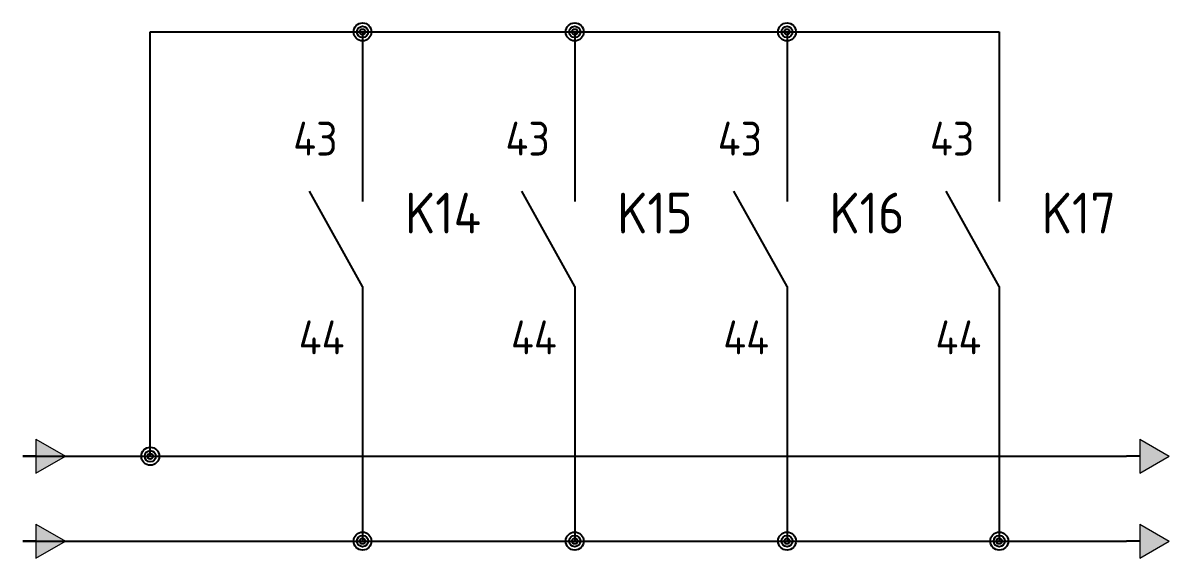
# Model space of a CAD drawing. Header units: millimetres. Extents: x 0 to 556, y 1 to 306.
# Drawn here: x 220 to 287.5, y 71.5 to 103 of the extents above; entities that cross this region are included whole.
import ezdxf
from ezdxf.enums import TextEntityAlignment as Align

# ---------------------------------------------------------------- set-up
doc = ezdxf.new("R2010")
doc.units = ezdxf.units.MM
for name, color, linetype in [('SYMS', 7, 'Continuous'), ('TAGS', 7, 'Continuous'), ('TERMS', 7, 'Continuous'), ('WIRE_YELLOW', 2, 'Continuous')]:
    doc.layers.add(name, color=color, linetype=linetype)
doc.styles.add('WD', font='ISOCP2.shx')
doc.styles.add('WD_IEC', font='ISOCP2.shx', dxfattribs={"width": 1.1, "height": 2.4, "bigfont": 'whgtxt.shx'})

# ---------------------------------------------------------------- blocks, each defined once
blk = doc.blocks.new('WDDOT')
for radius in [0.529, 0.33, 0.164]:
    blk.add_circle((0, 0), radius)
blk = doc.blocks.new('VB421_AUXCONTACT1')
for p, q in [((0, 7.5), (0, 2.5)), ((0, -2.5), (-3.125, 3.125)), ((0, -2.5), (0, -7.5))]:
    blk.add_line(p, q)
at = {"style": 'WD_IEC', "flags": 1}
for tag, p, height in [('X2TERM01', (0, 7.5), 0.34), ('X4LINK', (-2.752, 0), 0.32), ('X1LINK', (0, 0), 0.34), ('X8TERM02', (0, -7.5), 0.34)]:
    blk.add_attdef(tag, p, '', height=height, dxfattribs=at)
at = {"linetype": 'Continuous', "style": 'WD_IEC'}
for tag, p in [('TERM01', (-1.47, 5.211)), ('TERM02', (-1.058, -6.5))]:
    blk.add_attdef(tag, text='', height=2, dxfattribs=at).set_placement(p, align=Align.RIGHT)
at = {"style": 'WD_IEC'}
for tag, p in [('TAG2', (2.5, 0.625)), ('TEXT1', (2.5, -2.888)), ('TEXT2', (2.5, -6.088))]:
    blk.add_attdef(tag, p, '', height=2.4, dxfattribs=at)
for tag, p in [('INST', (-2.427, -9.124)), ('LOC', (-2.581, -10.733))]:
    blk.add_attdef(tag, text='', height=1, dxfattribs=at).set_placement(p, align=Align.RIGHT)
at = {"style": 'WD_IEC', "flags": 1}
for tag, p in [('XREF', (-2.581, -12.189)), ('FAMILY', (-2.529, -13.644)), ('CONTACT', (-2.597, -15.237))]:
    blk.add_attdef(tag, text='', height=1, dxfattribs=at).set_placement(p, align=Align.RIGHT)
blk = doc.blocks.new('HONF1N')
blk.add_hatch(color=256).paths.add_polyline_path([(0.768, 1), (0.768, -1), (2.5, 0)])
at = {"lineweight": 0, "flags": 128}
for points in [[(0.768, 1), (2.5, 0)], [(0.768, 1), (0.768, -1), (2.5, 0)]]:
    blk.add_lwpolyline(points, dxfattribs=at)
at = {"flags": 128}
blk.add_lwpolyline([(0.768, 0), (0, 0)], dxfattribs=at)
at = {"style": 'WD', "flags": 1}
for tag, p in [('X2TERM01', (0.768, 0)), ('X8TERM02', (2.5, 0))]:
    blk.add_attdef(tag, p, '', height=0.08, rotation=90, dxfattribs=at)

msp = doc.modelspace()

# ---------------------------------------------------------------- linework, layer by layer
at = {"layer": 'WIRE_YELLOW', "linetype": 'Continuous'}
for p, q in [((227.5, 77.5), (227.5, 102.5)), ((227.5, 102.5), (252.5, 102.5)), ((240, 102.5), (240, 97.5)), ((252.5, 102.5), (252.5, 97.5)), ((252.5, 102.5), (265, 102.5)), ((265, 102.5), (265, 97.5)), ((265, 102.5), (277.5, 102.5)), ((277.5, 102.5), (277.5, 97.5)), ((240, 82.5), (240, 72.5)), ((252.5, 82.5), (252.5, 72.5)), ((265, 82.5), (265, 72.5)), ((277.5, 82.5), (277.5, 72.5)), ((220, 77.5), (285, 77.5)), ((220, 72.5), (285, 72.5))]:
    msp.add_line(p, q, dxfattribs=at)

# ---------------------------------------------------------------- block references
at = {"layer": 'SYMS', "linetype": 'Continuous'}
for name, p in [('WDDOT', (240, 102.5)), ('WDDOT', (252.5, 102.5)), ('WDDOT', (265, 102.5)), ('HONF1N', (220, 77.5)), ('HONF1N', (285, 77.5)), ('WDDOT', (227.5, 77.5)), ('HONF1N', (220, 72.5)), ('WDDOT', (240, 72.5)), ('WDDOT', (252.5, 72.5)), ('WDDOT', (265, 72.5)), ('WDDOT', (277.5, 72.5)), ('HONF1N', (285, 72.5))]:
    msp.add_blockref(name, p, dxfattribs=at)
ref = msp.add_blockref('VB421_AUXCONTACT1', (240, 90), dxfattribs=at)
ref.add_attrib('TERM02', '44', dxfattribs={"layer": 'TERMS', "linetype": 'Continuous', "height": 2, "style": 'WD_IEC'}).set_placement((238.942, 83.5), align=Align.RIGHT)
ref.add_attrib('TERM01', '43', dxfattribs={"layer": 'TERMS', "linetype": 'Continuous', "height": 2, "style": 'WD_IEC'}).set_placement((238.53, 95.211), align=Align.RIGHT)
ref.add_attrib('TAG2', 'K14', (242.5, 90.625), dxfattribs={"layer": 'TAGS', "height": 2.4, "style": 'WD_IEC'})
ref = msp.add_blockref('VB421_AUXCONTACT1', (252.5, 90), dxfattribs=at)
ref.add_attrib('TERM02', '44', dxfattribs={"layer": 'TERMS', "linetype": 'Continuous', "height": 2, "style": 'WD_IEC'}).set_placement((251.442, 83.5), align=Align.RIGHT)
ref.add_attrib('TERM01', '43', dxfattribs={"layer": 'TERMS', "linetype": 'Continuous', "height": 2, "style": 'WD_IEC'}).set_placement((251.03, 95.211), align=Align.RIGHT)
ref.add_attrib('TAG2', 'K15', (255, 90.625), dxfattribs={"layer": 'TAGS', "height": 2.4, "style": 'WD_IEC'})
ref = msp.add_blockref('VB421_AUXCONTACT1', (265, 90), dxfattribs=at)
ref.add_attrib('TERM02', '44', dxfattribs={"layer": 'TERMS', "linetype": 'Continuous', "height": 2, "style": 'WD_IEC'}).set_placement((263.942, 83.5), align=Align.RIGHT)
ref.add_attrib('TERM01', '43', dxfattribs={"layer": 'TERMS', "linetype": 'Continuous', "height": 2, "style": 'WD_IEC'}).set_placement((263.53, 95.211), align=Align.RIGHT)
ref.add_attrib('TAG2', 'K16', (267.5, 90.625), dxfattribs={"layer": 'TAGS', "height": 2.4, "style": 'WD_IEC'})
ref = msp.add_blockref('VB421_AUXCONTACT1', (277.5, 90), dxfattribs=at)
ref.add_attrib('TERM02', '44', dxfattribs={"layer": 'TERMS', "linetype": 'Continuous', "height": 2, "style": 'WD_IEC'}).set_placement((276.442, 83.5), align=Align.RIGHT)
ref.add_attrib('TERM01', '43', dxfattribs={"layer": 'TERMS', "linetype": 'Continuous', "height": 2, "style": 'WD_IEC'}).set_placement((276.03, 95.211), align=Align.RIGHT)
ref.add_attrib('TAG2', 'K17', (280, 90.625), dxfattribs={"layer": 'TAGS', "height": 2.4, "style": 'WD_IEC'})

doc.saveas('drawing.dxf')
